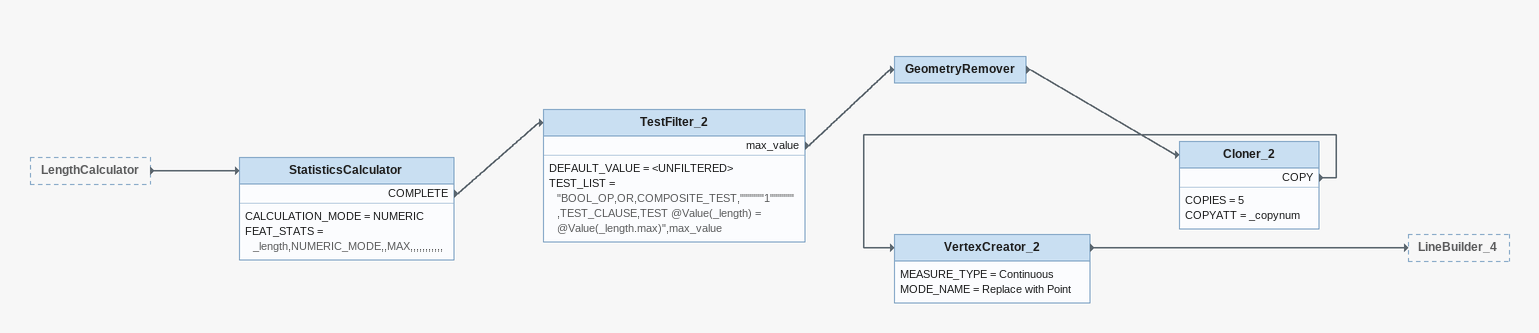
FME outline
LengthCalculator [outside]
    -> StatisticsCalculator
StatisticsCalculator
    CALCULATION_MODE = NUMERIC
    FEAT_STATS = _length,NUMERIC_MODE,,MAX,,,,,,,,,,,
    COMPLETE -> TestFilter_2
TestFilter_2
    DEFAULT_VALUE = <UNFILTERED>
    TEST_LIST = "BOOL_OP,OR,COMPOSITE_TEST,""""""1"""""",TEST_CLAUSE,TEST @Value(_length) = @Value(_length.max)",max_value
    max_value -> GeometryRemover
GeometryRemover
    -> Cloner_2
Cloner_2
    COPIES = 5
    COPYATT = _copynum
    COPY -> VertexCreator_2
VertexCreator_2
    MEASURE_TYPE = Continuous
    MODE_NAME = Replace with Point
    -> LineBuilder_4
